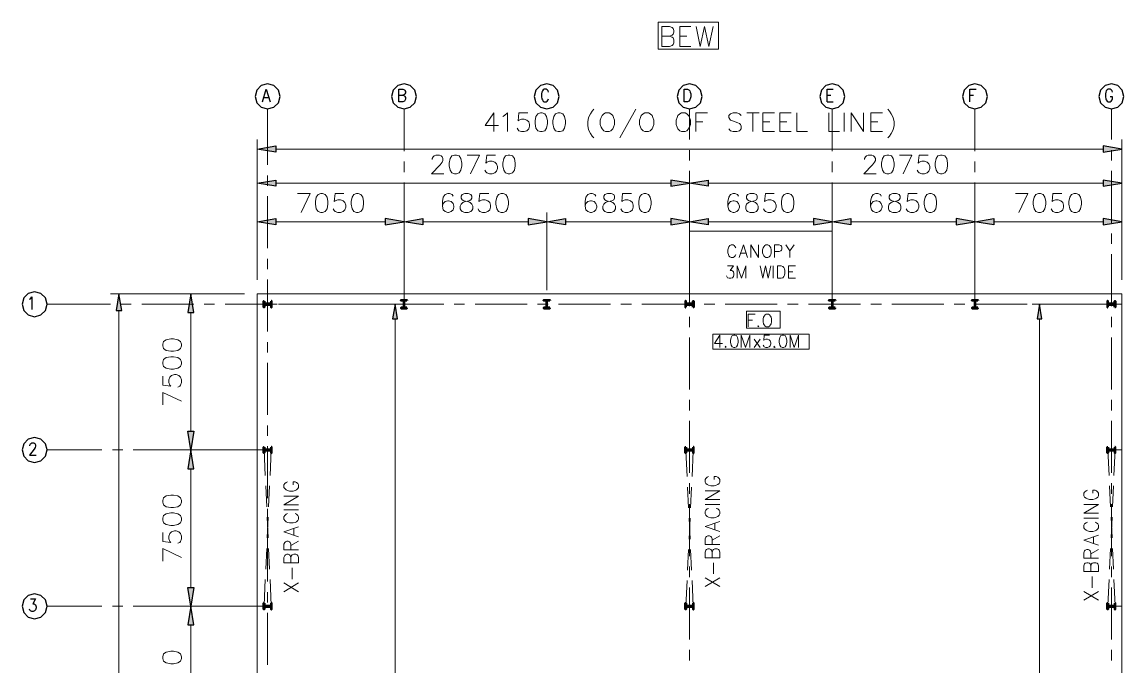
# Model space of a CAD drawing. Header units: millimetres. Extents: x 21 to 390, y 5 to 288.
# Drawn here: x 28.8 to 126.3, y 230.9 to 287.9 of the extents above; entities that cross this region are included whole.
import ezdxf

# ---------------------------------------------------------------- set-up
doc = ezdxf.new("R2010")
doc.units = ezdxf.units.MM
doc.header["$MEASUREMENT"] = 0
doc.layers.get('0').update_dxf_attribs({"linetype": 'CONTINUOUS'})

msp = doc.modelspace()

# ---------------------------------------------------------------- hatches: boundary and pattern name
for points in [[(51.244, 276.957), (51.244, 276.404), (49.585, 276.68)], [(124.419, 276.956), (124.419, 276.403), (126.078, 276.68)], [(51.243, 273.937), (51.243, 273.384), (49.585, 273.66)], [(86.172, 273.937), (86.172, 273.384), (87.831, 273.66)], [(89.49, 273.937), (89.49, 273.384), (87.831, 273.66)], [(124.419, 273.937), (124.419, 273.384), (126.078, 273.66)], [(51.243, 270.523), (51.243, 269.97), (49.585, 270.247)], [(60.92, 270.523), (60.92, 269.97), (62.579, 270.247)], [(64.238, 270.523), (64.238, 269.97), (62.579, 270.247)], [(73.546, 270.523), (73.546, 269.97), (75.205, 270.247)], [(76.864, 270.523), (76.864, 269.97), (75.205, 270.247)], [(86.172, 270.523), (86.172, 269.97), (87.831, 270.247)], [(89.49, 270.523), (89.49, 269.97), (87.831, 270.247)], [(98.798, 270.523), (98.798, 269.97), (100.457, 270.247)], [(102.116, 270.523), (102.116, 269.97), (100.457, 270.247)], [(111.425, 270.523), (111.425, 269.97), (113.083, 270.247)], [(114.742, 270.523), (114.742, 269.97), (113.083, 270.247)], [(124.419, 270.523), (124.419, 269.97), (126.078, 270.247)], [(37.115, 262.4), (37.607, 262.4), (37.361, 263.875)], [(43.444, 262.216), (43.997, 262.216), (43.721, 263.875)], [(61.569, 261.663), (61.999, 261.663), (61.784, 262.953)], [(118.579, 261.663), (119.009, 261.663), (118.794, 262.953)], [(43.444, 251.71), (43.997, 251.71), (43.721, 250.051)], [(43.444, 248.392), (43.997, 248.392), (43.721, 250.051)], [(43.444, 237.886), (43.997, 237.886), (43.721, 236.227)], [(43.444, 234.568), (43.997, 234.568), (43.721, 236.227)]]:
    msp.add_hatch(color=3).paths.add_polyline_path(points)

# ---------------------------------------------------------------- linework, layer by layer
at = {"color": 2, "linetype": 'Continuous', "lineweight": 15}
for p, q in [((86.978, 286.673), (87.581, 286.673)), ((86.978, 285.751), (87.958, 285.751))]:
    msp.add_line(p, q, dxfattribs=at)
at = {"color": 3, "linetype": 'Continuous', "lineweight": 25}
for p, q in [((50.177, 281.237), (50.598, 281.237)), ((100.002, 281.447), (100.339, 281.447)), ((100.002, 280.868), (100.55, 280.868)), ((112.628, 281.447), (112.965, 281.447))]:
    msp.add_line(p, q, dxfattribs=at)
at = {"color": 8, "linetype": 'Continuous', "lineweight": 9}
for p, q in [((50.506, 275.267), (50.506, 280.228)), ((62.579, 276.488), (62.579, 280.228)), ((100.457, 276.488), (100.457, 280.228)), ((113.083, 276.488), (113.083, 280.228)), ((125.156, 277.514), (125.156, 280.228)), ((125.156, 275.671), (125.156, 276.593)), ((62.579, 274.645), (62.579, 275.566)), ((100.457, 274.645), (100.457, 275.566)), ((113.083, 274.645), (113.083, 275.566)), ((50.506, 273.424), (50.506, 274.346)), ((125.156, 270.142), (125.156, 274.75)), ((62.579, 269.115), (62.579, 273.723)), ((100.457, 269.115), (100.457, 273.723)), ((113.083, 269.115), (113.083, 273.723)), ((50.506, 267.895), (50.506, 272.503)), ((125.156, 268.298), (125.156, 269.22)), ((62.579, 267.272), (62.579, 268.194)), ((100.457, 267.272), (100.457, 268.194)), ((113.083, 267.272), (113.083, 268.194)), ((125.156, 262.769), (125.156, 267.377)), ((50.506, 266.051), (50.506, 266.973)), ((62.579, 262.611), (62.579, 266.35)), ((100.457, 262.611), (100.457, 266.35)), ((113.083, 262.611), (113.083, 266.35)), ((50.506, 260.522), (50.506, 265.13)), ((30.998, 262.953), (36.605, 262.953)), ((37.527, 262.953), (38.448, 262.953)), ((39.37, 262.953), (43.978, 262.953)), ((44.899, 262.953), (45.821, 262.953)), ((46.743, 262.953), (51.351, 262.953)), ((52.272, 262.953), (53.194, 262.953)), ((54.116, 262.953), (58.724, 262.953)), ((59.645, 262.953), (60.567, 262.953)), ((61.488, 262.953), (66.096, 262.953)), ((67.018, 262.953), (67.94, 262.953)), ((68.861, 262.953), (73.469, 262.953)), ((74.391, 262.953), (75.313, 262.953)), ((76.234, 262.953), (80.842, 262.953)), ((81.764, 262.953), (82.685, 262.953)), ((83.607, 262.953), (88.215, 262.953)), ((89.137, 262.953), (90.058, 262.953)), ((90.98, 262.953), (95.588, 262.953)), ((96.51, 262.953), (97.431, 262.953)), ((98.353, 262.953), (102.961, 262.953)), ((103.882, 262.953), (104.804, 262.953)), ((105.726, 262.953), (110.334, 262.953)), ((111.255, 262.953), (112.177, 262.953)), ((113.098, 262.953), (117.706, 262.953)), ((118.628, 262.953), (119.55, 262.953)), ((120.471, 262.953), (126.078, 262.953)), ((125.156, 260.926), (125.156, 261.847)), ((50.506, 258.679), (50.506, 259.6)), ((125.156, 255.396), (125.156, 260.004)), ((50.506, 253.149), (50.506, 257.757)), ((125.156, 253.553), (125.156, 254.474)), ((125.156, 248.023), (125.156, 252.631)), ((50.506, 251.306), (50.506, 252.227)), ((30.998, 250.051), (35.855, 250.051)), ((36.776, 250.051), (37.698, 250.051)), ((38.619, 250.051), (43.227, 250.051)), ((44.149, 250.051), (45.071, 250.051)), ((45.992, 250.051), (50.849, 250.051)), ((50.506, 245.776), (50.506, 250.384)), ((87.489, 250.051), (88.174, 250.051)), ((124.814, 250.051), (126.078, 250.051)), ((125.156, 246.18), (125.156, 247.101)), ((50.506, 243.933), (50.506, 244.854)), ((125.156, 240.65), (125.156, 245.258)), ((50.506, 238.403), (50.506, 243.011)), ((125.156, 238.807), (125.156, 239.729)), ((125.156, 233.277), (125.156, 237.885)), ((50.506, 236.56), (50.506, 237.482)), ((30.998, 236.227), (35.855, 236.227)), ((36.776, 236.227), (37.698, 236.227)), ((38.619, 236.227), (43.227, 236.227)), ((44.149, 236.227), (45.071, 236.227)), ((45.992, 236.227), (50.849, 236.227)), ((124.814, 236.227), (126.078, 236.227)), ((50.506, 231.03), (50.506, 235.638)), ((125.156, 231.434), (125.156, 232.356))]:
    msp.add_line(p, q, dxfattribs=at)
at = {"color": 2, "linetype": 'Continuous', "lineweight": 5}
for p, q in [((70.532, 279.879), (70.532, 278.221)), ((83.092, 280.195), (81.67, 277.667)), ((92.887, 279.879), (93.993, 279.879)), ((93.44, 279.879), (93.44, 278.22)), ((101.498, 278.22), (101.498, 279.879)), ((88.384, 279.089), (89.016, 279.089)), ((94.309, 279.089), (94.941, 279.089)), ((95.81, 279.089), (96.442, 279.089)), ((103.867, 279.089), (104.499, 279.089)), ((94.309, 278.22), (95.336, 278.22)), ((95.81, 278.22), (96.837, 278.22)), ((103.867, 278.22), (104.894, 278.22))]:
    msp.add_line(p, q, dxfattribs=at)
at = {"color": 1, "linetype": 'Continuous', "lineweight": 9}
for p, q in [((87.831, 277.514), (87.831, 280.228)), ((87.831, 275.671), (87.831, 276.593)), ((87.831, 270.142), (87.831, 274.75)), ((87.831, 268.298), (87.831, 269.22)), ((87.831, 262.769), (87.831, 267.377)), ((87.831, 260.926), (87.831, 261.847)), ((87.831, 255.396), (87.831, 260.004)), ((87.831, 253.553), (87.831, 254.474)), ((87.831, 248.023), (87.831, 252.631)), ((87.831, 246.18), (87.831, 247.101)), ((87.831, 240.65), (87.831, 245.258)), ((87.831, 238.807), (87.831, 239.729)), ((87.831, 233.277), (87.831, 237.885)), ((87.831, 231.434), (87.831, 232.356))]:
    msp.add_line(p, q, dxfattribs=at)
at = {"color": 3, "linetype": 'Continuous', "lineweight": 5}
for p, q in [((49.585, 265.119), (49.585, 277.51)), ((126.078, 265.119), (126.078, 277.509)), ((124.419, 276.68), (51.244, 276.68)), ((49.585, 265.119), (49.585, 274.49)), ((87.831, 265.119), (87.831, 274.49)), ((87.831, 265.119), (87.831, 274.49)), ((126.078, 265.119), (126.078, 274.49)), ((51.243, 273.66), (86.172, 273.66)), ((89.49, 273.66), (124.419, 273.66)), ((49.585, 265.119), (49.585, 271.076)), ((62.579, 264.197), (62.579, 271.076)), ((62.579, 264.197), (62.579, 271.076)), ((75.205, 264.197), (75.205, 271.076)), ((75.205, 264.197), (75.205, 271.076)), ((87.831, 264.197), (87.831, 271.076)), ((87.831, 264.197), (87.831, 271.076)), ((100.457, 264.197), (100.457, 271.076)), ((100.457, 264.197), (100.457, 271.076)), ((113.083, 264.197), (113.083, 271.076)), ((113.083, 264.197), (113.083, 271.076)), ((126.078, 265.119), (126.078, 271.076)), ((51.243, 270.247), (60.92, 270.247)), ((64.238, 270.247), (73.546, 270.247)), ((76.864, 270.247), (86.172, 270.247)), ((89.49, 270.247), (98.798, 270.247)), ((102.116, 270.247), (111.425, 270.247)), ((114.742, 270.247), (124.419, 270.247)), ((48.479, 263.875), (36.624, 263.875)), ((48.34, 263.875), (42.891, 263.875)), ((37.361, 262.4), (37.36, 99.46)), ((43.721, 262.216), (43.721, 251.71)), ((51.474, 262.953), (62.43, 262.953)), ((124.189, 262.953), (118.149, 262.953)), ((61.784, 261.663), (61.784, 201.468)), ((118.794, 261.663), (118.794, 135.043)), ((49.262, 250.051), (42.891, 250.051)), ((49.262, 250.051), (42.891, 250.051)), ((43.721, 248.392), (43.721, 237.886)), ((49.262, 236.227), (42.891, 236.227)), ((49.262, 236.227), (42.891, 236.227)), ((43.721, 234.568), (43.721, 224.061))]:
    msp.add_line(p, q, dxfattribs=at)
at = {"color": 240, "linetype": 'Continuous', "lineweight": 5, "true_color": 0xed1f24}
for p, q in [((92.357, 267.455), (92.831, 267.455)), ((96.717, 267.666), (96.717, 267.086)), ((95.224, 265.243), (95.224, 266.349)), ((96.599, 265.822), (96.978, 265.822)), ((96.599, 265.243), (97.215, 265.243)), ((93.012, 261.536), (93.391, 261.536)), ((90.513, 260.224), (90.513, 259.118)), ((93.547, 259.118), (94.068, 259.855)), ((94.068, 259.118), (93.547, 259.855))]:
    msp.add_line(p, q, dxfattribs=at)
at = {"color": 7, "linetype": 'Continuous', "lineweight": 5}
for p, q in [((49.585, 97.985), (49.585, 263.875)), ((49.585, 263.875), (126.078, 263.875)), ((126.078, 31.63), (126.078, 263.875))]:
    msp.add_line(p, q, dxfattribs=at)
at = {"color": 6, "linetype": 'Continuous', "lineweight": 53}
for p, q in [((50.506, 262.934), (50.506, 262.972)), ((62.56, 262.953), (62.598, 262.953)), ((75.186, 262.953), (75.224, 262.953)), ((87.831, 262.972), (87.831, 262.934)), ((100.439, 262.953), (100.476, 262.953)), ((113.065, 262.953), (113.102, 262.953)), ((125.156, 262.972), (125.156, 262.934)), ((50.506, 250.032), (50.506, 250.07)), ((87.831, 250.032), (87.831, 250.07)), ((125.156, 250.032), (125.156, 250.07)), ((50.506, 236.208), (50.506, 236.245)), ((87.831, 236.208), (87.831, 236.245)), ((125.156, 236.208), (125.156, 236.245))]:
    msp.add_line(p, q, dxfattribs=at)
at = {"color": 4, "linetype": 'Continuous', "lineweight": 5}
for p, q in [((50.299, 247.788), (50.194, 250.051)), ((50.834, 250.051), (50.728, 247.788)), ((87.625, 247.696), (87.519, 249.959)), ((88.159, 249.959), (88.053, 247.696)), ((124.95, 247.788), (124.844, 250.051)), ((125.484, 250.051), (125.378, 247.788)), ((50.428, 245.026), (50.342, 246.867)), ((50.685, 246.867), (50.6, 245.026)), ((87.753, 244.934), (87.667, 246.775)), ((88.01, 246.775), (87.925, 244.934)), ((125.078, 245.026), (124.993, 246.867)), ((125.336, 246.867), (125.25, 245.026)), ((50.557, 242.264), (50.471, 244.105)), ((50.557, 244.105), (50.471, 242.264)), ((87.882, 244.013), (87.796, 242.172)), ((87.882, 242.172), (87.796, 244.013)), ((125.207, 242.264), (125.121, 244.105)), ((125.207, 244.105), (125.121, 242.264)), ((50.428, 241.344), (50.342, 239.502)), ((50.685, 239.502), (50.6, 241.344)), ((87.753, 241.251), (87.667, 239.41)), ((88.01, 239.41), (87.925, 241.251)), ((125.078, 241.344), (124.993, 239.502)), ((125.336, 239.502), (125.25, 241.344)), ((50.299, 238.582), (50.194, 236.319)), ((50.834, 236.319), (50.728, 238.582)), ((87.625, 238.49), (87.519, 236.227)), ((88.159, 236.227), (88.053, 238.49)), ((124.95, 238.582), (124.844, 236.319)), ((125.484, 236.319), (125.378, 238.582))]:
    msp.add_line(p, q, dxfattribs=at)
at = {"color": 4, "linetype": 'Continuous', "lineweight": 15}
for p, q in [((53.248, 244.755), (51.957, 244.755)), ((90.508, 245.22), (89.218, 245.22)), ((124.012, 244.004), (122.722, 244.004)), ((52.818, 242.543), (52.818, 243.096)), ((90.078, 243.008), (90.078, 243.561)), ((52.572, 241.603), (53.248, 241.991)), ((89.833, 242.068), (90.508, 242.455)), ((123.582, 241.793), (123.582, 242.345)), ((123.336, 240.852), (124.012, 241.24)), ((89.955, 239.082), (89.955, 240.077)), ((52.695, 238.617), (52.695, 239.613)), ((123.459, 237.866), (123.459, 238.862)), ((53.248, 237.512), (51.957, 238.286)), ((51.957, 237.512), (53.248, 238.286)), ((90.508, 237.976), (89.218, 238.75)), ((89.218, 237.976), (90.508, 238.75)), ((124.012, 236.761), (122.722, 237.535)), ((122.722, 236.761), (124.012, 237.535))]:
    msp.add_line(p, q, dxfattribs=at)
at = {"color": 7, "linetype": 'Continuous', "lineweight": 5}
for points in [[(90.381, 287.917), (85.063, 287.917), (85.063, 285.511), (90.381, 285.511)], [(87.831, 269.405), (100.457, 269.405), (100.457, 263.875), (87.831, 263.875)], [(92.863, 262.337), (95.859, 262.337), (95.859, 260.822), (92.863, 260.822)], [(89.901, 260.31), (98.43, 260.31), (98.43, 258.966), (89.901, 258.966)]]:
    msp.add_lwpolyline(points, close=True, dxfattribs=at)
at = {"color": 2, "linetype": 'Continuous', "lineweight": 15}
for points in [[(85.395, 285.751), (85.395, 287.51), (86.073, 287.51), (86.3, 287.427), (86.375, 287.343), (86.45, 287.175), (86.45, 287.008), (86.375, 286.84), (86.3, 286.756), (86.073, 286.673)], [(85.395, 286.673), (86.073, 286.673), (86.3, 286.589), (86.375, 286.505), (86.45, 286.338), (86.45, 286.086), (86.375, 285.919), (86.3, 285.835), (86.073, 285.751), (85.395, 285.751)], [(86.978, 285.751), (86.978, 287.51), (87.958, 287.51)], [(88.41, 287.51), (88.787, 285.751), (89.164, 287.51), (89.541, 285.751), (89.918, 287.51)]]:
    msp.add_lwpolyline(points, dxfattribs=at)
at = {"color": 1, "linetype": 'Continuous', "lineweight": 25}
for points in [[(51.612, 281.334), (51.464, 281.886), (51.059, 282.291), (50.506, 282.439), (49.953, 282.291), (49.548, 281.886), (49.4, 281.334), (49.548, 280.781), (49.953, 280.376), (50.506, 280.228), (51.059, 280.376), (51.464, 280.781)], [(63.685, 281.334), (63.537, 281.886), (63.132, 282.291), (62.579, 282.439), (62.026, 282.291), (61.621, 281.886), (61.473, 281.334), (61.621, 280.781), (62.026, 280.376), (62.579, 280.228), (63.132, 280.376), (63.537, 280.781)], [(76.311, 281.334), (76.163, 281.886), (75.758, 282.291), (75.205, 282.439), (74.652, 282.291), (74.248, 281.886), (74.099, 281.334), (74.248, 280.781), (74.652, 280.376), (75.205, 280.228), (75.758, 280.376), (76.163, 280.781)], [(88.937, 281.334), (88.789, 281.886), (88.384, 282.291), (87.831, 282.439), (87.278, 282.291), (86.874, 281.886), (86.725, 281.334), (86.874, 280.781), (87.278, 280.376), (87.831, 280.228), (88.384, 280.376), (88.789, 280.781)], [(101.563, 281.334), (101.415, 281.886), (101.01, 282.291), (100.457, 282.439), (99.904, 282.291), (99.5, 281.886), (99.351, 281.334), (99.5, 280.781), (99.904, 280.376), (100.457, 280.228), (101.01, 280.376), (101.415, 280.781)], [(114.189, 281.334), (114.041, 281.886), (113.636, 282.291), (113.083, 282.439), (112.53, 282.291), (112.126, 281.886), (111.977, 281.334), (112.126, 280.781), (112.53, 280.376), (113.083, 280.228), (113.636, 280.376), (114.041, 280.781)], [(126.262, 281.334), (126.114, 281.886), (125.709, 282.291), (125.156, 282.439), (124.604, 282.291), (124.199, 281.886), (124.051, 281.334), (124.199, 280.781), (124.604, 280.376), (125.156, 280.228), (125.709, 280.376), (126.114, 280.781)], [(30.998, 262.953), (30.85, 263.506), (30.445, 263.911), (29.892, 264.059), (29.339, 263.911), (28.935, 263.506), (28.786, 262.953), (28.935, 262.4), (29.339, 261.996), (29.892, 261.847), (30.445, 261.996), (30.85, 262.4)], [(30.998, 250.051), (30.85, 250.604), (30.445, 251.009), (29.892, 251.157), (29.339, 251.009), (28.935, 250.604), (28.786, 250.051), (28.935, 249.498), (29.339, 249.093), (29.892, 248.945), (30.445, 249.093), (30.85, 249.498)], [(30.998, 236.227), (30.85, 236.78), (30.445, 237.184), (29.892, 237.333), (29.339, 237.184), (28.935, 236.78), (28.786, 236.227), (28.935, 235.674), (29.339, 235.269), (29.892, 235.121), (30.445, 235.269), (30.85, 235.674)]]:
    msp.add_lwpolyline(points, close=True, dxfattribs=at)
at = {"color": 3, "linetype": 'Continuous', "lineweight": 25}
for points in [[(50.051, 280.868), (50.388, 281.974), (50.725, 280.868)], [(62.103, 280.868), (62.103, 281.974), (62.482, 281.974), (62.608, 281.921), (62.65, 281.869), (62.693, 281.763), (62.693, 281.658), (62.65, 281.553), (62.608, 281.5), (62.482, 281.447)], [(75.361, 281.711), (75.319, 281.816), (75.234, 281.921), (75.15, 281.974), (74.982, 281.974), (74.897, 281.921), (74.813, 281.816), (74.771, 281.711), (74.729, 281.553), (74.729, 281.289), (74.771, 281.131), (74.813, 281.026), (74.897, 280.921), (74.982, 280.868), (75.15, 280.868), (75.234, 280.921), (75.319, 281.026), (75.361, 281.131)], [(100.002, 280.868), (100.002, 281.974), (100.55, 281.974)], [(112.628, 280.868), (112.628, 281.974), (113.176, 281.974)], [(125.249, 281.711), (125.207, 281.816), (125.122, 281.921), (125.038, 281.974), (124.869, 281.974), (124.785, 281.921), (124.701, 281.816), (124.659, 281.711), (124.617, 281.553), (124.617, 281.289), (124.659, 281.131), (124.701, 281.026), (124.785, 280.921), (124.869, 280.868), (125.038, 280.868), (125.122, 280.921), (125.207, 281.026), (125.249, 281.131), (125.249, 281.289), (125.038, 281.289)], [(62.103, 281.447), (62.482, 281.447), (62.608, 281.395), (62.65, 281.342), (62.693, 281.237), (62.693, 281.079), (62.65, 280.973), (62.608, 280.921), (62.482, 280.868), (62.103, 280.868)], [(29.437, 263.383), (29.521, 263.436), (29.647, 263.594), (29.647, 262.488)], [(29.479, 250.428), (29.479, 250.481), (29.521, 250.586), (29.563, 250.639), (29.647, 250.691), (29.816, 250.691), (29.9, 250.639), (29.942, 250.586), (29.985, 250.481), (29.985, 250.375), (29.942, 250.27), (29.858, 250.112), (29.437, 249.585), (30.027, 249.585)], [(29.521, 236.867), (29.985, 236.867), (29.732, 236.446), (29.858, 236.446), (29.942, 236.393), (29.985, 236.34), (30.027, 236.183), (30.027, 236.077), (29.985, 235.919), (29.9, 235.814), (29.774, 235.761), (29.647, 235.761), (29.521, 235.814), (29.479, 235.867), (29.437, 235.972)]]:
    msp.add_lwpolyline(points, dxfattribs=at)
msp.add_lwpolyline([(87.355, 280.868), (87.355, 281.974), (87.65, 281.974), (87.776, 281.921), (87.86, 281.816), (87.902, 281.711), (87.945, 281.553), (87.945, 281.289), (87.902, 281.131), (87.86, 281.026), (87.776, 280.921), (87.65, 280.868)], close=True, dxfattribs=at)
at = {"color": 2, "linetype": 'Continuous', "lineweight": 5}
for points in [[(70.532, 279.879), (69.742, 278.773), (70.927, 278.773)], [(71.321, 279.563), (71.479, 279.642), (71.716, 279.879), (71.716, 278.221)], [(73.533, 279.879), (72.743, 279.879), (72.664, 279.168), (72.743, 279.247), (72.98, 279.326), (73.217, 279.326), (73.454, 279.247), (73.612, 279.089), (73.691, 278.852), (73.691, 278.694), (73.612, 278.457), (73.454, 278.299), (73.217, 278.221), (72.98, 278.221), (72.743, 278.299), (72.664, 278.378), (72.585, 278.536)], [(79.379, 280.195), (79.221, 280.037), (79.063, 279.8), (78.905, 279.484), (78.826, 279.089), (78.826, 278.773), (78.905, 278.378), (79.063, 278.062), (79.221, 277.825), (79.379, 277.667)], [(88.384, 278.22), (88.384, 279.879), (89.411, 279.879)], [(92.413, 279.642), (92.255, 279.8), (92.018, 279.879), (91.702, 279.879), (91.465, 279.8), (91.307, 279.642), (91.307, 279.484), (91.386, 279.326), (91.465, 279.247), (91.623, 279.168), (92.097, 279.01), (92.255, 278.931), (92.334, 278.852), (92.413, 278.694), (92.413, 278.457), (92.255, 278.299), (92.018, 278.22), (91.702, 278.22), (91.465, 278.299), (91.307, 278.457)], [(94.309, 278.22), (94.309, 279.879), (95.336, 279.879)], [(95.81, 278.22), (95.81, 279.879), (96.837, 279.879)], [(97.311, 279.879), (97.311, 278.22), (98.259, 278.22)], [(100.155, 279.879), (100.155, 278.22), (101.103, 278.22)], [(102.13, 278.22), (102.13, 279.879), (103.235, 278.22), (103.235, 279.879)], [(103.867, 278.22), (103.867, 279.879), (104.894, 279.879)], [(105.368, 280.195), (105.526, 280.037), (105.684, 279.8), (105.842, 279.484), (105.921, 279.089), (105.921, 278.773), (105.842, 278.378), (105.684, 278.062), (105.526, 277.825), (105.368, 277.667)], [(65.074, 275.754), (65.074, 275.833), (65.153, 275.991), (65.232, 276.07), (65.39, 276.149), (65.706, 276.149), (65.864, 276.07), (65.943, 275.991), (66.022, 275.833), (66.022, 275.675), (65.943, 275.517), (65.785, 275.28), (64.995, 274.49), (66.101, 274.49)], [(68.155, 276.149), (69.261, 276.149), (68.471, 274.49)], [(70.683, 276.149), (69.893, 276.149), (69.814, 275.438), (69.893, 275.517), (70.13, 275.596), (70.367, 275.596), (70.604, 275.517), (70.762, 275.359), (70.841, 275.122), (70.841, 274.964), (70.762, 274.727), (70.604, 274.569), (70.367, 274.49), (70.13, 274.49), (69.893, 274.569), (69.814, 274.648), (69.735, 274.806)], [(103.321, 275.754), (103.321, 275.833), (103.4, 275.991), (103.479, 276.07), (103.637, 276.149), (103.953, 276.149), (104.111, 276.07), (104.19, 275.991), (104.269, 275.833), (104.269, 275.675), (104.19, 275.517), (104.032, 275.28), (103.242, 274.49), (104.348, 274.49)], [(106.402, 276.149), (107.508, 276.149), (106.718, 274.49)], [(108.93, 276.149), (108.14, 276.149), (108.061, 275.438), (108.14, 275.517), (108.377, 275.596), (108.614, 275.596), (108.851, 275.517), (109.009, 275.359), (109.088, 275.122), (109.088, 274.964), (109.009, 274.727), (108.851, 274.569), (108.614, 274.49), (108.377, 274.49), (108.14, 274.569), (108.061, 274.648), (107.982, 274.806)], [(53.159, 272.735), (54.265, 272.735), (53.475, 271.076)], [(57.267, 272.735), (56.477, 272.735), (56.398, 272.024), (56.477, 272.103), (56.714, 272.182), (56.951, 272.182), (57.188, 272.103), (57.346, 271.945), (57.425, 271.708), (57.425, 271.55), (57.346, 271.313), (57.188, 271.155), (56.951, 271.076), (56.714, 271.076), (56.477, 271.155), (56.398, 271.234), (56.319, 271.392)], [(66.917, 272.498), (66.838, 272.656), (66.601, 272.735), (66.443, 272.735), (66.206, 272.656), (66.048, 272.419), (65.969, 272.024), (65.969, 271.629), (66.048, 271.313), (66.206, 271.155), (66.443, 271.076), (66.522, 271.076), (66.759, 271.155), (66.917, 271.313), (66.996, 271.55), (66.996, 271.629), (66.917, 271.866), (66.759, 272.024), (66.522, 272.103), (66.443, 272.103), (66.206, 272.024), (66.048, 271.866), (65.969, 271.629)], [(70.077, 272.735), (69.287, 272.735), (69.208, 272.024), (69.287, 272.103), (69.524, 272.182), (69.761, 272.182), (69.998, 272.103), (70.156, 271.945), (70.235, 271.708), (70.235, 271.55), (70.156, 271.313), (69.998, 271.155), (69.761, 271.076), (69.524, 271.076), (69.287, 271.155), (69.208, 271.234), (69.129, 271.392)], [(79.543, 272.498), (79.464, 272.656), (79.227, 272.735), (79.069, 272.735), (78.832, 272.656), (78.674, 272.419), (78.596, 272.024), (78.596, 271.629), (78.674, 271.313), (78.832, 271.155), (79.069, 271.076), (79.148, 271.076), (79.385, 271.155), (79.543, 271.313), (79.622, 271.55), (79.622, 271.629), (79.543, 271.866), (79.385, 272.024), (79.148, 272.103), (79.069, 272.103), (78.832, 272.024), (78.674, 271.866), (78.596, 271.629)], [(82.703, 272.735), (81.913, 272.735), (81.834, 272.024), (81.913, 272.103), (82.15, 272.182), (82.387, 272.182), (82.624, 272.103), (82.782, 271.945), (82.861, 271.708), (82.861, 271.55), (82.782, 271.313), (82.624, 271.155), (82.387, 271.076), (82.15, 271.076), (81.913, 271.155), (81.834, 271.234), (81.755, 271.392)], [(92.169, 272.498), (92.09, 272.656), (91.853, 272.735), (91.696, 272.735), (91.459, 272.656), (91.301, 272.419), (91.222, 272.024), (91.222, 271.629), (91.301, 271.313), (91.459, 271.155), (91.696, 271.076), (91.775, 271.076), (92.012, 271.155), (92.169, 271.313), (92.248, 271.55), (92.248, 271.629), (92.169, 271.866), (92.012, 272.024), (91.775, 272.103), (91.696, 272.103), (91.459, 272.024), (91.301, 271.866), (91.222, 271.629)], [(95.329, 272.735), (94.539, 272.735), (94.46, 272.024), (94.539, 272.103), (94.776, 272.182), (95.013, 272.182), (95.25, 272.103), (95.408, 271.945), (95.487, 271.708), (95.487, 271.55), (95.408, 271.313), (95.25, 271.155), (95.013, 271.076), (94.776, 271.076), (94.539, 271.155), (94.46, 271.234), (94.381, 271.392)], [(104.795, 272.498), (104.717, 272.656), (104.48, 272.735), (104.322, 272.735), (104.085, 272.656), (103.927, 272.419), (103.848, 272.024), (103.848, 271.629), (103.927, 271.313), (104.085, 271.155), (104.322, 271.076), (104.401, 271.076), (104.638, 271.155), (104.795, 271.313), (104.875, 271.55), (104.875, 271.629), (104.795, 271.866), (104.638, 272.024), (104.401, 272.103), (104.322, 272.103), (104.085, 272.024), (103.927, 271.866), (103.848, 271.629)], [(107.955, 272.735), (107.165, 272.735), (107.086, 272.024), (107.165, 272.103), (107.402, 272.182), (107.639, 272.182), (107.876, 272.103), (108.034, 271.945), (108.113, 271.708), (108.113, 271.55), (108.034, 271.313), (107.876, 271.155), (107.639, 271.076), (107.402, 271.076), (107.165, 271.155), (107.086, 271.234), (107.007, 271.392)], [(116.658, 272.735), (117.764, 272.735), (116.974, 271.076)], [(120.766, 272.735), (119.976, 272.735), (119.897, 272.024), (119.976, 272.103), (120.213, 272.182), (120.45, 272.182), (120.687, 272.103), (120.845, 271.945), (120.924, 271.708), (120.924, 271.55), (120.845, 271.313), (120.687, 271.155), (120.45, 271.076), (120.213, 271.076), (119.976, 271.155), (119.897, 271.234), (119.818, 271.392)], [(41.232, 256.568), (41.232, 255.778), (41.943, 255.699), (41.864, 255.778), (41.785, 256.015), (41.785, 256.252), (41.864, 256.489), (42.022, 256.647), (42.259, 256.726), (42.417, 256.726), (42.654, 256.647), (42.812, 256.489), (42.891, 256.252), (42.891, 256.015), (42.812, 255.778), (42.733, 255.699), (42.575, 255.62)], [(41.232, 254.04), (41.232, 255.146), (42.891, 254.356)], [(41.232, 242.744), (41.232, 241.954), (41.943, 241.875), (41.864, 241.954), (41.785, 242.191), (41.785, 242.428), (41.864, 242.665), (42.022, 242.823), (42.259, 242.902), (42.417, 242.902), (42.654, 242.823), (42.812, 242.665), (42.891, 242.428), (42.891, 242.191), (42.812, 241.954), (42.733, 241.875), (42.575, 241.796)], [(41.232, 240.216), (41.232, 241.322), (42.891, 240.532)]]:
    msp.add_lwpolyline(points, dxfattribs=at)
for points in [[(74.639, 279.879), (74.402, 279.8), (74.244, 279.563), (74.165, 279.168), (74.165, 278.931), (74.244, 278.536), (74.402, 278.299), (74.639, 278.22), (74.797, 278.22), (75.034, 278.299), (75.192, 278.536), (75.271, 278.931), (75.271, 279.168), (75.192, 279.563), (75.034, 279.8), (74.797, 279.879)], [(76.219, 279.879), (75.982, 279.8), (75.824, 279.563), (75.745, 279.168), (75.745, 278.931), (75.824, 278.536), (75.982, 278.299), (76.219, 278.22), (76.377, 278.22), (76.614, 278.299), (76.772, 278.536), (76.851, 278.931), (76.851, 279.168), (76.772, 279.563), (76.614, 279.8), (76.377, 279.879)], [(80.406, 279.879), (80.248, 279.8), (80.09, 279.642), (80.011, 279.484), (79.932, 279.247), (79.932, 278.852), (80.011, 278.615), (80.09, 278.457), (80.248, 278.299), (80.406, 278.22), (80.722, 278.22), (80.88, 278.299), (81.038, 278.457), (81.117, 278.615), (81.196, 278.852), (81.196, 279.247), (81.117, 279.484), (81.038, 279.642), (80.88, 279.8), (80.722, 279.879)], [(83.882, 279.879), (83.724, 279.8), (83.566, 279.642), (83.487, 279.484), (83.408, 279.247), (83.408, 278.852), (83.487, 278.615), (83.566, 278.457), (83.724, 278.299), (83.882, 278.22), (84.198, 278.22), (84.356, 278.299), (84.514, 278.457), (84.593, 278.615), (84.672, 278.852), (84.672, 279.247), (84.593, 279.484), (84.514, 279.642), (84.356, 279.8), (84.198, 279.879)], [(87.12, 279.879), (86.962, 279.8), (86.804, 279.642), (86.726, 279.484), (86.646, 279.247), (86.646, 278.852), (86.726, 278.615), (86.804, 278.457), (86.962, 278.299), (87.12, 278.22), (87.436, 278.22), (87.594, 278.299), (87.752, 278.457), (87.831, 278.615), (87.91, 278.852), (87.91, 279.247), (87.831, 279.484), (87.752, 279.642), (87.594, 279.8), (87.436, 279.879)], [(67.049, 276.149), (66.812, 276.07), (66.654, 275.833), (66.575, 275.438), (66.575, 275.201), (66.654, 274.806), (66.812, 274.569), (67.049, 274.49), (67.207, 274.49), (67.444, 274.569), (67.602, 274.806), (67.681, 275.201), (67.681, 275.438), (67.602, 275.833), (67.444, 276.07), (67.207, 276.149)], [(71.789, 276.149), (71.552, 276.07), (71.394, 275.833), (71.315, 275.438), (71.315, 275.201), (71.394, 274.806), (71.552, 274.569), (71.789, 274.49), (71.947, 274.49), (72.184, 274.569), (72.342, 274.806), (72.421, 275.201), (72.421, 275.438), (72.342, 275.833), (72.184, 276.07), (71.947, 276.149)], [(105.296, 276.149), (105.059, 276.07), (104.901, 275.833), (104.822, 275.438), (104.822, 275.201), (104.901, 274.806), (105.059, 274.569), (105.296, 274.49), (105.454, 274.49), (105.691, 274.569), (105.849, 274.806), (105.928, 275.201), (105.928, 275.438), (105.849, 275.833), (105.691, 276.07), (105.454, 276.149)], [(110.036, 276.149), (109.799, 276.07), (109.641, 275.833), (109.562, 275.438), (109.562, 275.201), (109.641, 274.806), (109.799, 274.569), (110.036, 274.49), (110.193, 274.49), (110.43, 274.569), (110.588, 274.806), (110.667, 275.201), (110.667, 275.438), (110.588, 275.833), (110.43, 276.07), (110.193, 276.149)], [(55.213, 272.735), (54.976, 272.656), (54.818, 272.419), (54.739, 272.024), (54.739, 271.787), (54.818, 271.392), (54.976, 271.155), (55.213, 271.076), (55.371, 271.076), (55.608, 271.155), (55.766, 271.392), (55.845, 271.787), (55.845, 272.024), (55.766, 272.419), (55.608, 272.656), (55.371, 272.735)], [(58.373, 272.735), (58.136, 272.656), (57.978, 272.419), (57.899, 272.024), (57.899, 271.787), (57.978, 271.392), (58.136, 271.155), (58.373, 271.076), (58.531, 271.076), (58.768, 271.155), (58.926, 271.392), (59.005, 271.787), (59.005, 272.024), (58.926, 272.419), (58.768, 272.656), (58.531, 272.735)], [(67.944, 272.735), (67.707, 272.656), (67.628, 272.498), (67.628, 272.34), (67.707, 272.182), (67.865, 272.103), (68.181, 272.024), (68.418, 271.945), (68.576, 271.787), (68.655, 271.629), (68.655, 271.392), (68.576, 271.234), (68.497, 271.155), (68.26, 271.076), (67.944, 271.076), (67.707, 271.155), (67.628, 271.234), (67.549, 271.392), (67.549, 271.629), (67.628, 271.787), (67.786, 271.945), (68.023, 272.024), (68.339, 272.103), (68.497, 272.182), (68.576, 272.34), (68.576, 272.498), (68.497, 272.656), (68.26, 272.735)], [(71.183, 272.735), (70.946, 272.656), (70.788, 272.419), (70.709, 272.024), (70.709, 271.787), (70.788, 271.392), (70.946, 271.155), (71.183, 271.076), (71.341, 271.076), (71.578, 271.155), (71.736, 271.392), (71.815, 271.787), (71.815, 272.024), (71.736, 272.419), (71.578, 272.656), (71.341, 272.735)], [(80.57, 272.735), (80.333, 272.656), (80.254, 272.498), (80.254, 272.34), (80.333, 272.182), (80.491, 272.103), (80.807, 272.024), (81.044, 271.945), (81.202, 271.787), (81.281, 271.629), (81.281, 271.392), (81.202, 271.234), (81.123, 271.155), (80.886, 271.076), (80.57, 271.076), (80.333, 271.155), (80.254, 271.234), (80.175, 271.392), (80.175, 271.629), (80.254, 271.787), (80.412, 271.945), (80.649, 272.024), (80.965, 272.103), (81.123, 272.182), (81.202, 272.34), (81.202, 272.498), (81.123, 272.656), (80.886, 272.735)], [(83.809, 272.735), (83.572, 272.656), (83.414, 272.419), (83.335, 272.024), (83.335, 271.787), (83.414, 271.392), (83.572, 271.155), (83.809, 271.076), (83.967, 271.076), (84.204, 271.155), (84.362, 271.392), (84.441, 271.787), (84.441, 272.024), (84.362, 272.419), (84.204, 272.656), (83.967, 272.735)], [(93.196, 272.735), (92.959, 272.656), (92.88, 272.498), (92.88, 272.34), (92.959, 272.182), (93.117, 272.103), (93.433, 272.024), (93.67, 271.945), (93.828, 271.787), (93.907, 271.629), (93.907, 271.392), (93.828, 271.234), (93.749, 271.155), (93.512, 271.076), (93.196, 271.076), (92.959, 271.155), (92.88, 271.234), (92.801, 271.392), (92.801, 271.629), (92.88, 271.787), (93.038, 271.945), (93.275, 272.024), (93.591, 272.103), (93.749, 272.182), (93.828, 272.34), (93.828, 272.498), (93.749, 272.656), (93.512, 272.735)], [(96.435, 272.735), (96.198, 272.656), (96.04, 272.419), (95.961, 272.024), (95.961, 271.787), (96.04, 271.392), (96.198, 271.155), (96.435, 271.076), (96.593, 271.076), (96.83, 271.155), (96.988, 271.392), (97.067, 271.787), (97.067, 272.024), (96.988, 272.419), (96.83, 272.656), (96.593, 272.735)], [(105.822, 272.735), (105.585, 272.656), (105.506, 272.498), (105.506, 272.34), (105.585, 272.182), (105.743, 272.103), (106.059, 272.024), (106.296, 271.945), (106.454, 271.787), (106.533, 271.629), (106.533, 271.392), (106.454, 271.234), (106.375, 271.155), (106.138, 271.076), (105.822, 271.076), (105.585, 271.155), (105.506, 271.234), (105.427, 271.392), (105.427, 271.629), (105.506, 271.787), (105.664, 271.945), (105.901, 272.024), (106.217, 272.103), (106.375, 272.182), (106.454, 272.34), (106.454, 272.498), (106.375, 272.656), (106.138, 272.735)], [(109.061, 272.735), (108.824, 272.656), (108.666, 272.419), (108.587, 272.024), (108.587, 271.787), (108.666, 271.392), (108.824, 271.155), (109.061, 271.076), (109.219, 271.076), (109.456, 271.155), (109.614, 271.392), (109.693, 271.787), (109.693, 272.024), (109.614, 272.419), (109.456, 272.656), (109.219, 272.735)], [(118.712, 272.735), (118.475, 272.656), (118.317, 272.419), (118.238, 272.024), (118.238, 271.787), (118.317, 271.392), (118.475, 271.155), (118.712, 271.076), (118.87, 271.076), (119.107, 271.155), (119.265, 271.392), (119.344, 271.787), (119.344, 272.024), (119.265, 272.419), (119.107, 272.656), (118.87, 272.735)], [(121.872, 272.735), (121.635, 272.656), (121.477, 272.419), (121.398, 272.024), (121.398, 271.787), (121.477, 271.392), (121.635, 271.155), (121.872, 271.076), (122.03, 271.076), (122.267, 271.155), (122.425, 271.392), (122.504, 271.787), (122.504, 272.024), (122.425, 272.419), (122.267, 272.656), (122.03, 272.735)], [(41.232, 259.254), (41.311, 259.017), (41.548, 258.859), (41.943, 258.78), (42.18, 258.78), (42.575, 258.859), (42.812, 259.017), (42.891, 259.254), (42.891, 259.412), (42.812, 259.649), (42.575, 259.807), (42.18, 259.886), (41.943, 259.886), (41.548, 259.807), (41.311, 259.649), (41.232, 259.412)], [(41.232, 257.674), (41.311, 257.437), (41.548, 257.279), (41.943, 257.2), (42.18, 257.2), (42.575, 257.279), (42.812, 257.437), (42.891, 257.674), (42.891, 257.832), (42.812, 258.069), (42.575, 258.227), (42.18, 258.306), (41.943, 258.306), (41.548, 258.227), (41.311, 258.069), (41.232, 257.832)], [(41.232, 245.43), (41.311, 245.193), (41.548, 245.035), (41.943, 244.956), (42.18, 244.956), (42.575, 245.035), (42.812, 245.193), (42.891, 245.43), (42.891, 245.588), (42.812, 245.825), (42.575, 245.983), (42.18, 246.062), (41.943, 246.062), (41.548, 245.983), (41.311, 245.825), (41.232, 245.588)], [(41.232, 243.85), (41.311, 243.613), (41.548, 243.455), (41.943, 243.376), (42.18, 243.376), (42.575, 243.455), (42.812, 243.613), (42.891, 243.85), (42.891, 244.008), (42.812, 244.245), (42.575, 244.403), (42.18, 244.482), (41.943, 244.482), (41.548, 244.403), (41.311, 244.245), (41.232, 244.008)], [(41.232, 231.605), (41.311, 231.368), (41.548, 231.21), (41.943, 231.131), (42.18, 231.131), (42.575, 231.21), (42.812, 231.368), (42.891, 231.605), (42.891, 231.763), (42.812, 232), (42.575, 232.158), (42.18, 232.237), (41.943, 232.237), (41.548, 232.158), (41.311, 232), (41.232, 231.763)]]:
    msp.add_lwpolyline(points, close=True, dxfattribs=at)
at = {"color": 3, "linetype": 'Continuous', "lineweight": -2}
for points in [[(51.244, 276.957), (51.244, 276.404), (49.585, 276.68)], [(124.419, 276.956), (124.419, 276.403), (126.078, 276.68)], [(51.243, 273.937), (51.243, 273.384), (49.585, 273.66)], [(86.172, 273.937), (86.172, 273.384), (87.831, 273.66)], [(89.49, 273.937), (89.49, 273.384), (87.831, 273.66)], [(124.419, 273.937), (124.419, 273.384), (126.078, 273.66)], [(51.243, 270.523), (51.243, 269.97), (49.585, 270.247)], [(60.92, 270.523), (60.92, 269.97), (62.579, 270.247)], [(64.238, 270.523), (64.238, 269.97), (62.579, 270.247)], [(73.546, 270.523), (73.546, 269.97), (75.205, 270.247)], [(76.864, 270.523), (76.864, 269.97), (75.205, 270.247)], [(86.172, 270.523), (86.172, 269.97), (87.831, 270.247)], [(89.49, 270.523), (89.49, 269.97), (87.831, 270.247)], [(98.798, 270.523), (98.798, 269.97), (100.457, 270.247)], [(102.116, 270.523), (102.116, 269.97), (100.457, 270.247)], [(111.425, 270.523), (111.425, 269.97), (113.083, 270.247)], [(114.742, 270.523), (114.742, 269.97), (113.083, 270.247)], [(124.419, 270.523), (124.419, 269.97), (126.078, 270.247)], [(37.115, 262.4), (37.607, 262.4), (37.361, 263.875)], [(43.444, 262.216), (43.997, 262.216), (43.721, 263.875)], [(61.569, 261.663), (61.999, 261.663), (61.784, 262.953)], [(118.579, 261.663), (119.009, 261.663), (118.794, 262.953)], [(43.444, 251.71), (43.997, 251.71), (43.721, 250.051)], [(43.444, 248.392), (43.997, 248.392), (43.721, 250.051)], [(43.444, 237.886), (43.997, 237.886), (43.721, 236.227)], [(43.444, 234.568), (43.997, 234.568), (43.721, 236.227)]]:
    msp.add_lwpolyline(points, close=True, dxfattribs=at)
at = {"color": 240, "linetype": 'Continuous', "lineweight": 5, "true_color": 0xed1f24}
for points in [[(91.93, 267.929), (91.883, 268.034), (91.788, 268.14), (91.693, 268.192), (91.503, 268.192), (91.409, 268.14), (91.314, 268.034), (91.266, 267.929), (91.219, 267.771), (91.219, 267.508), (91.266, 267.35), (91.314, 267.244), (91.409, 267.139), (91.503, 267.086), (91.693, 267.086), (91.788, 267.139), (91.883, 267.244), (91.93, 267.35)], [(92.214, 267.086), (92.594, 268.192), (92.973, 267.086)], [(93.257, 267.086), (93.257, 268.192), (93.921, 267.086), (93.921, 268.192)], [(95.343, 267.086), (95.343, 268.192), (95.769, 268.192), (95.911, 268.139), (95.959, 268.087), (96.006, 267.982), (96.006, 267.824), (95.959, 267.718), (95.911, 267.666), (95.769, 267.613), (95.343, 267.613)], [(96.338, 268.192), (96.717, 267.666), (97.096, 268.192)], [(91.195, 266.349), (91.717, 266.349), (91.432, 265.928), (91.574, 265.928), (91.669, 265.875), (91.717, 265.822), (91.764, 265.664), (91.764, 265.559), (91.717, 265.401), (91.622, 265.296), (91.48, 265.243), (91.338, 265.243), (91.195, 265.296), (91.148, 265.348), (91.101, 265.454)], [(92.048, 265.243), (92.048, 266.349), (92.428, 265.243), (92.807, 266.349), (92.807, 265.243)], [(94.087, 266.349), (94.323, 265.243), (94.56, 266.349), (94.797, 265.243), (95.034, 266.349)], [(96.599, 265.243), (96.599, 266.349), (97.215, 266.349)], [(93.012, 260.956), (93.012, 262.062), (93.628, 262.062)], [(93.913, 261.062), (93.865, 261.009), (93.913, 260.956), (93.96, 261.009)], [(90.513, 260.224), (90.039, 259.486), (90.75, 259.486)], [(92.409, 259.118), (92.409, 260.224), (92.788, 259.118), (93.167, 260.224), (93.167, 259.118)], [(94.921, 260.224), (94.447, 260.224), (94.4, 259.75), (94.447, 259.802), (94.589, 259.855), (94.731, 259.855), (94.874, 259.802), (94.968, 259.697), (95.016, 259.539), (95.016, 259.434), (94.968, 259.276), (94.874, 259.17), (94.731, 259.118), (94.589, 259.118), (94.447, 259.17), (94.4, 259.223), (94.352, 259.328)], [(96.722, 259.118), (96.722, 260.224), (97.101, 259.118), (97.48, 260.224), (97.48, 259.118)], [(91.034, 259.223), (90.987, 259.17), (91.034, 259.118), (91.082, 259.17)], [(95.348, 259.223), (95.3, 259.17), (95.348, 259.118), (95.395, 259.17)]]:
    msp.add_lwpolyline(points, dxfattribs=at)
for points in [[(94.584, 268.192), (94.489, 268.14), (94.395, 268.034), (94.347, 267.929), (94.3, 267.771), (94.3, 267.508), (94.347, 267.35), (94.395, 267.244), (94.489, 267.139), (94.584, 267.086), (94.774, 267.086), (94.869, 267.139), (94.963, 267.244), (95.011, 267.35), (95.058, 267.508), (95.058, 267.771), (95.011, 267.929), (94.963, 268.034), (94.869, 268.14), (94.774, 268.192)], [(95.603, 265.243), (95.603, 266.349), (95.935, 266.349), (96.077, 266.296), (96.172, 266.191), (96.219, 266.086), (96.267, 265.928), (96.267, 265.664), (96.219, 265.506), (96.172, 265.401), (96.077, 265.296), (95.935, 265.243)], [(94.624, 262.062), (94.529, 262.009), (94.434, 261.904), (94.387, 261.799), (94.339, 261.641), (94.339, 261.378), (94.387, 261.22), (94.434, 261.114), (94.529, 261.009), (94.624, 260.956), (94.813, 260.956), (94.908, 261.009), (95.003, 261.114), (95.05, 261.22), (95.098, 261.378), (95.098, 261.641), (95.05, 261.799), (95.003, 261.904), (94.908, 262.009), (94.813, 262.062)], [(91.745, 260.224), (91.603, 260.171), (91.508, 260.013), (91.461, 259.75), (91.461, 259.592), (91.508, 259.328), (91.603, 259.17), (91.745, 259.118), (91.84, 259.118), (91.982, 259.17), (92.077, 259.328), (92.125, 259.592), (92.125, 259.75), (92.077, 260.013), (91.982, 260.171), (91.84, 260.224)], [(96.059, 260.224), (95.916, 260.171), (95.822, 260.013), (95.774, 259.75), (95.774, 259.592), (95.822, 259.328), (95.916, 259.17), (96.059, 259.118), (96.153, 259.118), (96.296, 259.17), (96.39, 259.328), (96.438, 259.592), (96.438, 259.75), (96.39, 260.013), (96.296, 260.171), (96.153, 260.224)]]:
    msp.add_lwpolyline(points, close=True, dxfattribs=at)
at = {"color": 6, "linetype": 'Continuous', "lineweight": 53}
for points in [[(50.194, 263.213), (50.194, 262.693), (50.164, 262.693), (50.164, 263.213)], [(50.818, 263.213), (50.818, 262.693), (50.849, 262.693), (50.849, 263.213)], [(62.839, 263.266), (62.319, 263.266), (62.319, 263.296), (62.839, 263.296)], [(62.598, 263.266), (62.56, 263.266), (62.56, 262.641), (62.598, 262.641)], [(75.465, 263.266), (74.945, 263.266), (74.945, 263.296), (75.465, 263.296)], [(75.224, 263.266), (75.186, 263.266), (75.186, 262.641), (75.224, 262.641)], [(87.519, 262.693), (87.519, 263.213), (87.489, 263.213), (87.489, 262.693)], [(88.144, 262.693), (88.144, 263.213), (88.174, 263.213), (88.174, 262.693)], [(100.718, 263.266), (100.197, 263.266), (100.197, 263.296), (100.718, 263.296)], [(100.476, 263.266), (100.439, 263.266), (100.439, 262.641), (100.476, 262.641)], [(113.344, 263.266), (112.823, 263.266), (112.823, 263.296), (113.344, 263.296)], [(113.102, 263.266), (113.065, 263.266), (113.065, 262.641), (113.102, 262.641)], [(124.844, 262.693), (124.844, 263.213), (124.814, 263.213), (124.814, 262.693)], [(125.469, 262.693), (125.469, 263.213), (125.499, 263.213), (125.499, 262.693)], [(50.194, 262.972), (50.194, 262.934), (50.818, 262.934), (50.818, 262.972)], [(62.839, 262.641), (62.319, 262.641), (62.319, 262.611), (62.839, 262.611)], [(75.465, 262.641), (74.945, 262.641), (74.945, 262.611), (75.465, 262.611)], [(88.144, 262.934), (88.144, 262.972), (87.519, 262.972), (87.519, 262.934)], [(100.718, 262.641), (100.197, 262.641), (100.197, 262.611), (100.718, 262.611)], [(113.344, 262.641), (112.823, 262.641), (112.823, 262.611), (113.344, 262.611)], [(125.469, 262.934), (125.469, 262.972), (124.844, 262.972), (124.844, 262.934)], [(50.194, 250.311), (50.194, 249.791), (50.164, 249.791), (50.164, 250.311)], [(50.194, 250.07), (50.194, 250.032), (50.818, 250.032), (50.818, 250.07)], [(50.818, 250.311), (50.818, 249.791), (50.849, 249.791), (50.849, 250.311)], [(87.519, 250.311), (87.519, 249.791), (87.489, 249.791), (87.489, 250.311)], [(87.519, 250.07), (87.519, 250.032), (88.144, 250.032), (88.144, 250.07)], [(88.144, 250.311), (88.144, 249.791), (88.174, 249.791), (88.174, 250.311)], [(124.844, 250.311), (124.844, 249.791), (124.814, 249.791), (124.814, 250.311)], [(124.844, 250.07), (124.844, 250.032), (125.469, 250.032), (125.469, 250.07)], [(125.469, 250.311), (125.469, 249.791), (125.499, 249.791), (125.499, 250.311)], [(50.194, 236.487), (50.194, 235.966), (50.164, 235.966), (50.164, 236.487)], [(50.194, 236.245), (50.194, 236.208), (50.818, 236.208), (50.818, 236.245)], [(50.818, 236.487), (50.818, 235.966), (50.849, 235.966), (50.849, 236.487)], [(87.519, 236.487), (87.519, 235.966), (87.489, 235.966), (87.489, 236.487)], [(87.519, 236.245), (87.519, 236.208), (88.144, 236.208), (88.144, 236.245)], [(88.144, 236.487), (88.144, 235.966), (88.174, 235.966), (88.174, 236.487)], [(124.844, 236.487), (124.844, 235.966), (124.814, 235.966), (124.814, 236.487)], [(124.844, 236.245), (124.844, 236.208), (125.469, 236.208), (125.469, 236.245)], [(125.469, 236.487), (125.469, 235.966), (125.499, 235.966), (125.499, 236.487)]]:
    msp.add_lwpolyline(points, close=True, dxfattribs=at)
at = {"color": 4, "linetype": 'Continuous', "lineweight": 15}
for points in [[(89.525, 247.708), (89.402, 247.653), (89.28, 247.542), (89.218, 247.432), (89.218, 247.21), (89.28, 247.1), (89.402, 246.989), (89.525, 246.934), (89.71, 246.879), (90.017, 246.879), (90.201, 246.934), (90.324, 246.989), (90.447, 247.1), (90.508, 247.21), (90.508, 247.432), (90.447, 247.542), (90.324, 247.653), (90.201, 247.708), (90.017, 247.708), (90.017, 247.432)], [(52.264, 247.244), (52.142, 247.188), (52.019, 247.078), (51.957, 246.967), (51.957, 246.746), (52.019, 246.635), (52.142, 246.525), (52.264, 246.47), (52.449, 246.414), (52.756, 246.414), (52.94, 246.47), (53.063, 246.525), (53.186, 246.635), (53.248, 246.746), (53.248, 246.967), (53.186, 247.078), (53.063, 247.188), (52.94, 247.244), (52.756, 247.244), (52.756, 246.967)], [(53.248, 245.198), (51.957, 245.198), (53.248, 245.972), (51.957, 245.972)], [(90.508, 245.662), (89.218, 245.662), (90.508, 246.436), (89.218, 246.436)], [(123.029, 246.493), (122.906, 246.437), (122.783, 246.327), (122.722, 246.216), (122.722, 245.995), (122.783, 245.884), (122.906, 245.774), (123.029, 245.719), (123.213, 245.663), (123.52, 245.663), (123.705, 245.719), (123.828, 245.774), (123.951, 245.884), (124.012, 245.995), (124.012, 246.216), (123.951, 246.327), (123.828, 246.437), (123.705, 246.493), (123.52, 246.493), (123.52, 246.216)], [(89.525, 244.888), (89.402, 244.833), (89.28, 244.722), (89.218, 244.612), (89.218, 244.39), (89.28, 244.28), (89.402, 244.169), (89.525, 244.114), (89.71, 244.059), (90.017, 244.059), (90.201, 244.114), (90.324, 244.169), (90.447, 244.28), (90.508, 244.39), (90.508, 244.612), (90.447, 244.722), (90.324, 244.833), (90.201, 244.888)], [(124.012, 244.447), (122.722, 244.447), (124.012, 245.221), (122.722, 245.221)], [(52.265, 244.424), (52.142, 244.368), (52.019, 244.258), (51.957, 244.147), (51.957, 243.926), (52.019, 243.815), (52.142, 243.705), (52.265, 243.649), (52.449, 243.594), (52.756, 243.594), (52.94, 243.649), (53.063, 243.705), (53.186, 243.815), (53.248, 243.926), (53.248, 244.147), (53.186, 244.258), (53.063, 244.368), (52.94, 244.424)], [(90.508, 242.842), (89.218, 243.284), (90.508, 243.727)], [(53.248, 242.378), (51.957, 242.82), (53.248, 243.262)], [(123.029, 243.673), (122.906, 243.617), (122.783, 243.507), (122.722, 243.396), (122.722, 243.175), (122.783, 243.064), (122.906, 242.954), (123.029, 242.898), (123.213, 242.843), (123.52, 242.843), (123.705, 242.898), (123.828, 242.954), (123.951, 243.064), (124.012, 243.175), (124.012, 243.396), (123.951, 243.507), (123.828, 243.617), (123.705, 243.673)], [(53.248, 241.216), (51.957, 241.216), (51.957, 241.714), (52.019, 241.88), (52.08, 241.935), (52.203, 241.991), (52.326, 241.991), (52.449, 241.935), (52.51, 241.88), (52.572, 241.714), (52.572, 241.216)], [(90.508, 241.681), (89.218, 241.681), (89.218, 242.178), (89.28, 242.344), (89.341, 242.4), (89.464, 242.455), (89.587, 242.455), (89.71, 242.4), (89.771, 242.344), (89.833, 242.178), (89.833, 241.681)], [(124.012, 241.627), (122.722, 242.069), (124.012, 242.511)], [(53.248, 240.055), (51.957, 240.055), (51.957, 240.553), (52.019, 240.719), (52.08, 240.774), (52.203, 240.829), (52.326, 240.829), (52.449, 240.774), (52.51, 240.719), (52.572, 240.553)], [(52.572, 240.055), (52.572, 240.553), (52.633, 240.719), (52.695, 240.774), (52.818, 240.829), (53.002, 240.829), (53.125, 240.774), (53.186, 240.719), (53.248, 240.553), (53.248, 240.055)], [(90.508, 240.52), (89.218, 240.52), (89.218, 241.017), (89.28, 241.183), (89.341, 241.238), (89.464, 241.294), (89.587, 241.294), (89.71, 241.238), (89.771, 241.183), (89.833, 241.017)], [(89.833, 240.52), (89.833, 241.017), (89.894, 241.183), (89.955, 241.238), (90.078, 241.294), (90.263, 241.294), (90.386, 241.238), (90.447, 241.183), (90.508, 241.017), (90.508, 240.52)], [(124.012, 240.465), (122.722, 240.465), (122.722, 240.963), (122.783, 241.129), (122.845, 241.184), (122.968, 241.24), (123.09, 241.24), (123.213, 241.184), (123.275, 241.129), (123.336, 240.963), (123.336, 240.465)], [(124.012, 239.304), (122.722, 239.304), (122.722, 239.802), (122.783, 239.968), (122.845, 240.023), (122.968, 240.078), (123.09, 240.078), (123.213, 240.023), (123.275, 239.968), (123.336, 239.802)], [(123.336, 239.304), (123.336, 239.802), (123.398, 239.968), (123.459, 240.023), (123.582, 240.078), (123.766, 240.078), (123.889, 240.023), (123.951, 239.968), (124.012, 239.802), (124.012, 239.304)]]:
    msp.add_lwpolyline(points, dxfattribs=at)

doc.saveas('drawing.dxf')
